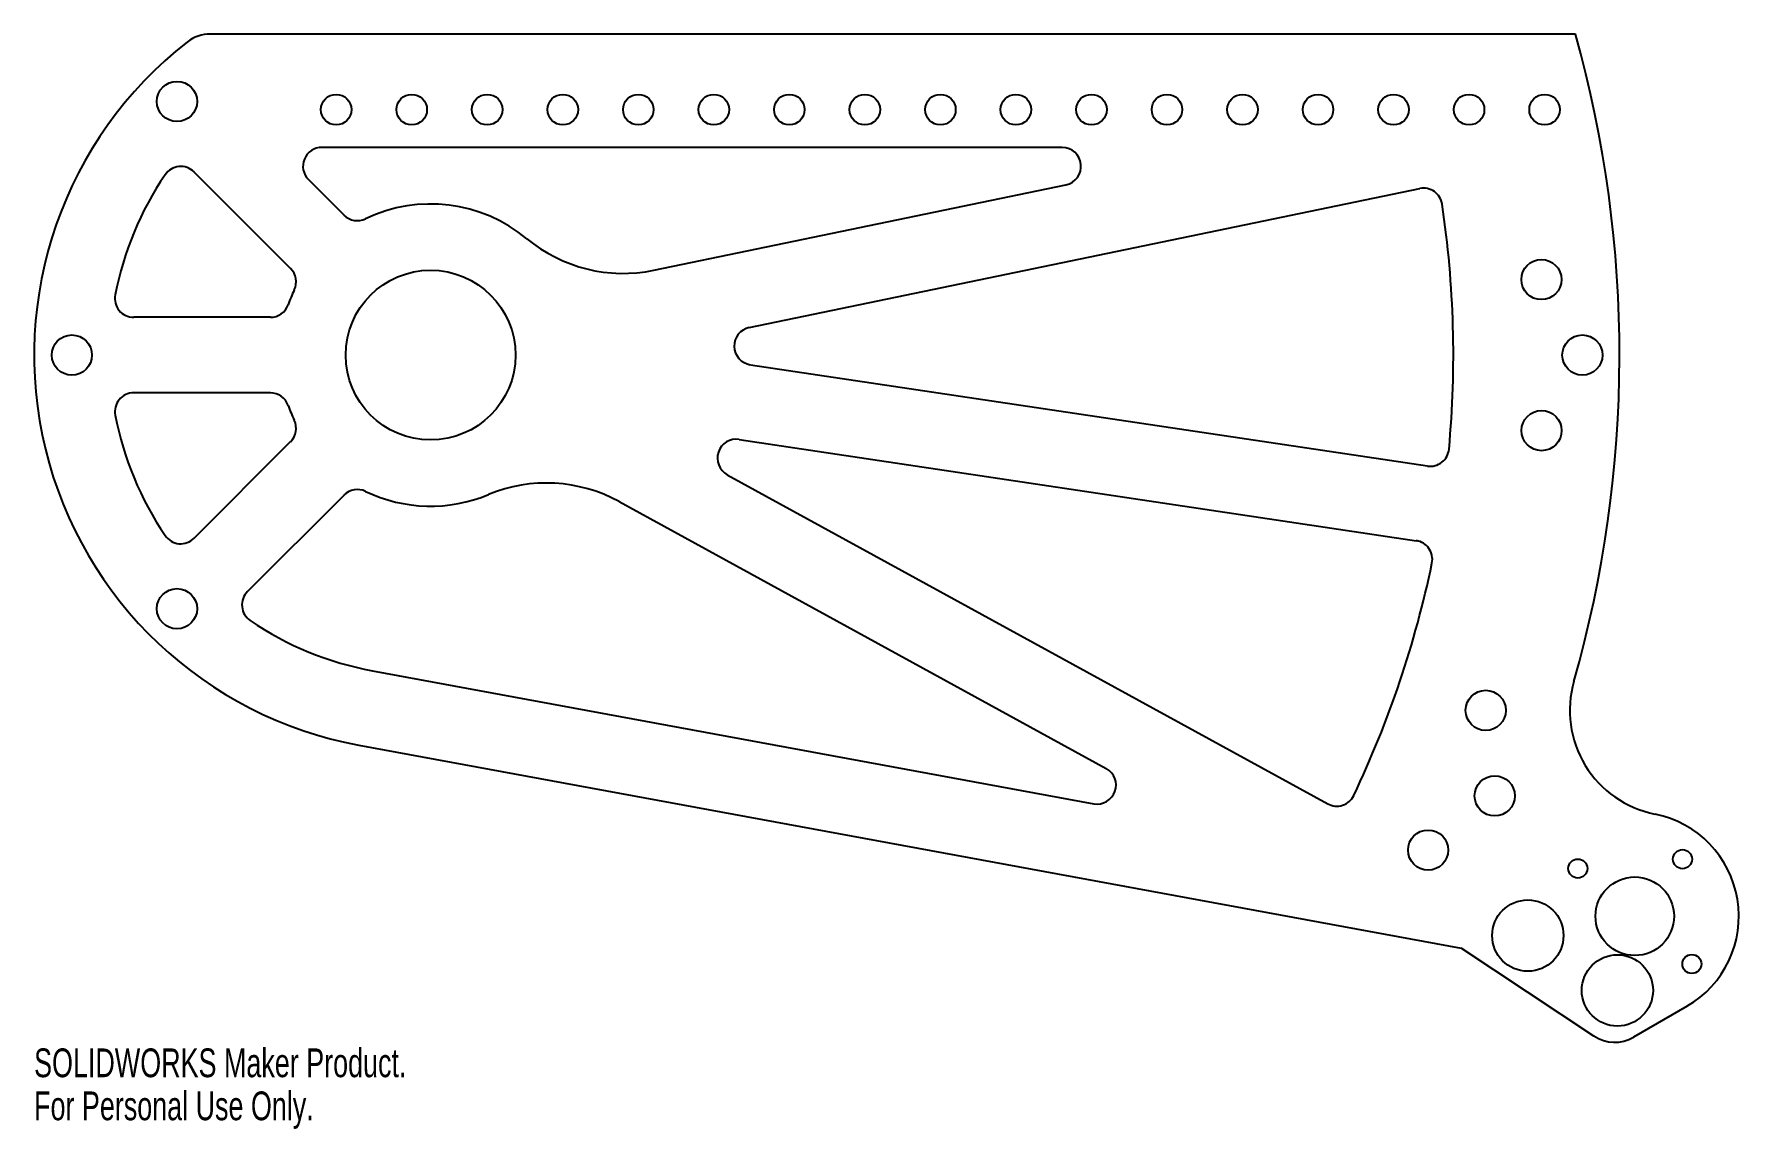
# Model space of a CAD drawing. Header units: inches. Extents: x -2.6 to 8.7, y -5.1 to 2.1.
import ezdxf

# ---------------------------------------------------------------- set-up
doc = ezdxf.new("R2010")
doc.units = ezdxf.units.IN
doc.header["$MEASUREMENT"] = 0
doc.styles.add('SLDTEXTSTYLE0', font='TXT', dxfattribs={"width": 0.7})

msp = doc.modelspace()

# ---------------------------------------------------------------- linework, layer by layer
at = {"color": 7, "linetype": 'Continuous', "lineweight": 25}
for p, q in [((7.579, 2.125), (-1.458, 2.125)), ((4.181, 1.375), (-0.72, 1.375)), ((-0.927, 0.573), (-1.566, 1.212)), ((-0.573, 0.927), (-0.808, 1.162)), ((1.478, 0.562), (4.206, 1.128)), ((2.11, 0.182), (6.548, 1.103)), ((-1.061, 0.25), (-1.965, 0.25)), ((2.117, -0.064), (6.6, -0.734)), ((-1.061, -0.25), (-1.965, -0.25)), ((2.043, -0.558), (6.526, -1.229)), ((-1.566, -1.212), (-0.927, -0.573)), ((1.964, -0.792), (5.939, -2.97)), ((-1.212, -1.566), (-0.573, -0.927)), ((1.249, -0.97), (4.473, -2.737)), ((-0.385, -2.09), (4.391, -2.97)), ((-0.476, -2.582), (6.822, -3.926)), ((8.105, -3.039), (8.108, -3.039)), ((7.701, -4.508), (6.822, -3.926)), ((8.318, -4.311), (7.964, -4.516))]:
    msp.add_line(p, q, dxfattribs=at)
for centre, radius in [((-1.679, 1.679), 0.133), ((-0.625, 1.625), 0.101), ((-0.125, 1.625), 0.101), ((0.375, 1.625), 0.101), ((0.875, 1.625), 0.101), ((1.375, 1.625), 0.101), ((1.875, 1.625), 0.101), ((2.375, 1.625), 0.101), ((2.875, 1.625), 0.101), ((3.375, 1.625), 0.101), ((3.875, 1.625), 0.101), ((4.375, 1.625), 0.101), ((4.875, 1.625), 0.101), ((5.375, 1.625), 0.101), ((5.875, 1.625), 0.101), ((6.375, 1.625), 0.101), ((6.875, 1.625), 0.101), ((7.375, 1.625), 0.101), ((7.354, 0.5), 0.133), ((0, 0), 0.562), ((-2.375, 0), 0.133), ((7.625, 0), 0.133), ((7.355, -0.5), 0.133), ((-1.679, -1.679), 0.133), ((6.985, -2.352), 0.133), ((7.045, -2.918), 0.133), ((6.604, -3.277), 0.133), ((7.595, -3.399), 0.063), ((8.288, -3.337), 0.063), ((7.972, -3.715), 0.26), ((7.264, -3.843), 0.236), ((7.857, -4.206), 0.236), ((8.35, -4.031), 0.063)]:
    msp.add_circle(centre, radius, dxfattribs=at)
for centre, radius, start, end in [((0, 0), 2.625, 127.8636, 259.5604), ((-1.458, 1.875), 0.25, 90, 127.8636), ((0, 0), 7.871, 344.0722, 15.6625), ((-0.72, 1.25), 0.125, 90, 225), ((4.181, 1.25), 0.125, 281.7162, 90), ((-1.654, 1.124), 0.125, 45, 145.8069), ((0, 0), 2.125, 145.8069, 169.1931), ((6.574, 0.98), 0.125, 8.4817, 101.7162), ((-0.485, 1.015), 0.125, 225, 295.5288), ((0, 0), 1, 50.3984, 115.5288), ((0, 0), 6.771, 354.7278, 8.4817), ((1.275, 1.541), 1, 230.3984, 281.7162), ((-1.015, 0.485), 0.125, 334.4712, 45), ((-1.965, 0.375), 0.125, 169.1931, 270), ((0, 0), 1, 154.4712, 160.5288), ((-1.061, 0.375), 0.125, 270, 340.5288), ((2.135, 0.06), 0.125, 101.7162, 261.4933), ((-1.965, -0.375), 0.125, 90, 190.8069), ((-1.061, -0.375), 0.125, 19.4712, 90), ((0, 0), 1, 199.4712, 205.5288), ((0, 0), 2.125, 190.8069, 214.1931), ((-1.015, -0.485), 0.125, 315, 25.5288), ((2.024, -0.682), 0.125, 81.4933, 241.2704), ((6.618, -0.611), 0.125, 261.4933, 354.7278), ((-0.485, -1.015), 0.125, 64.4712, 135), ((0, 0), 1, 244.4712, 292.5882), ((0.768, -1.847), 1, 61.2704, 112.5882), ((-1.654, -1.124), 0.125, 214.1931, 315), ((6.507, -1.352), 0.125, 348.2588, 81.4933), ((0, 0), 6.771, 334.5049, 348.2588), ((-1.124, -1.654), 0.125, 135, 235.8069), ((0, 0), 2.125, 235.8069, 259.5604), ((8.242, -2.352), 0.7, 164.0722, 258.6577), ((4.413, -2.847), 0.125, 259.5604, 61.2704), ((5.999, -2.861), 0.125, 241.2704, 334.5049), ((7.972, -3.715), 0.689, 300.0936, 78.6577), ((7.839, -4.299), 0.25, 236.496, 300.0936)]:
    msp.add_arc(centre, radius, start, end, dxfattribs=at)

# ---------------------------------------------------------------- texts
at = {"color": 7, "linetype": 'Continuous', "char_height": 0.1903, "attachment_point": 1, "style": 'SLDTEXTSTYLE0'}
for s, insert in [('SOLIDWORKS Maker Product.', (-2.625, -4.59)), ('For Personal Use Only.', (-2.625, -4.875))]:
    msp.add_mtext(s, dxfattribs=dict(at, insert=insert))

doc.saveas('drawing.dxf')
